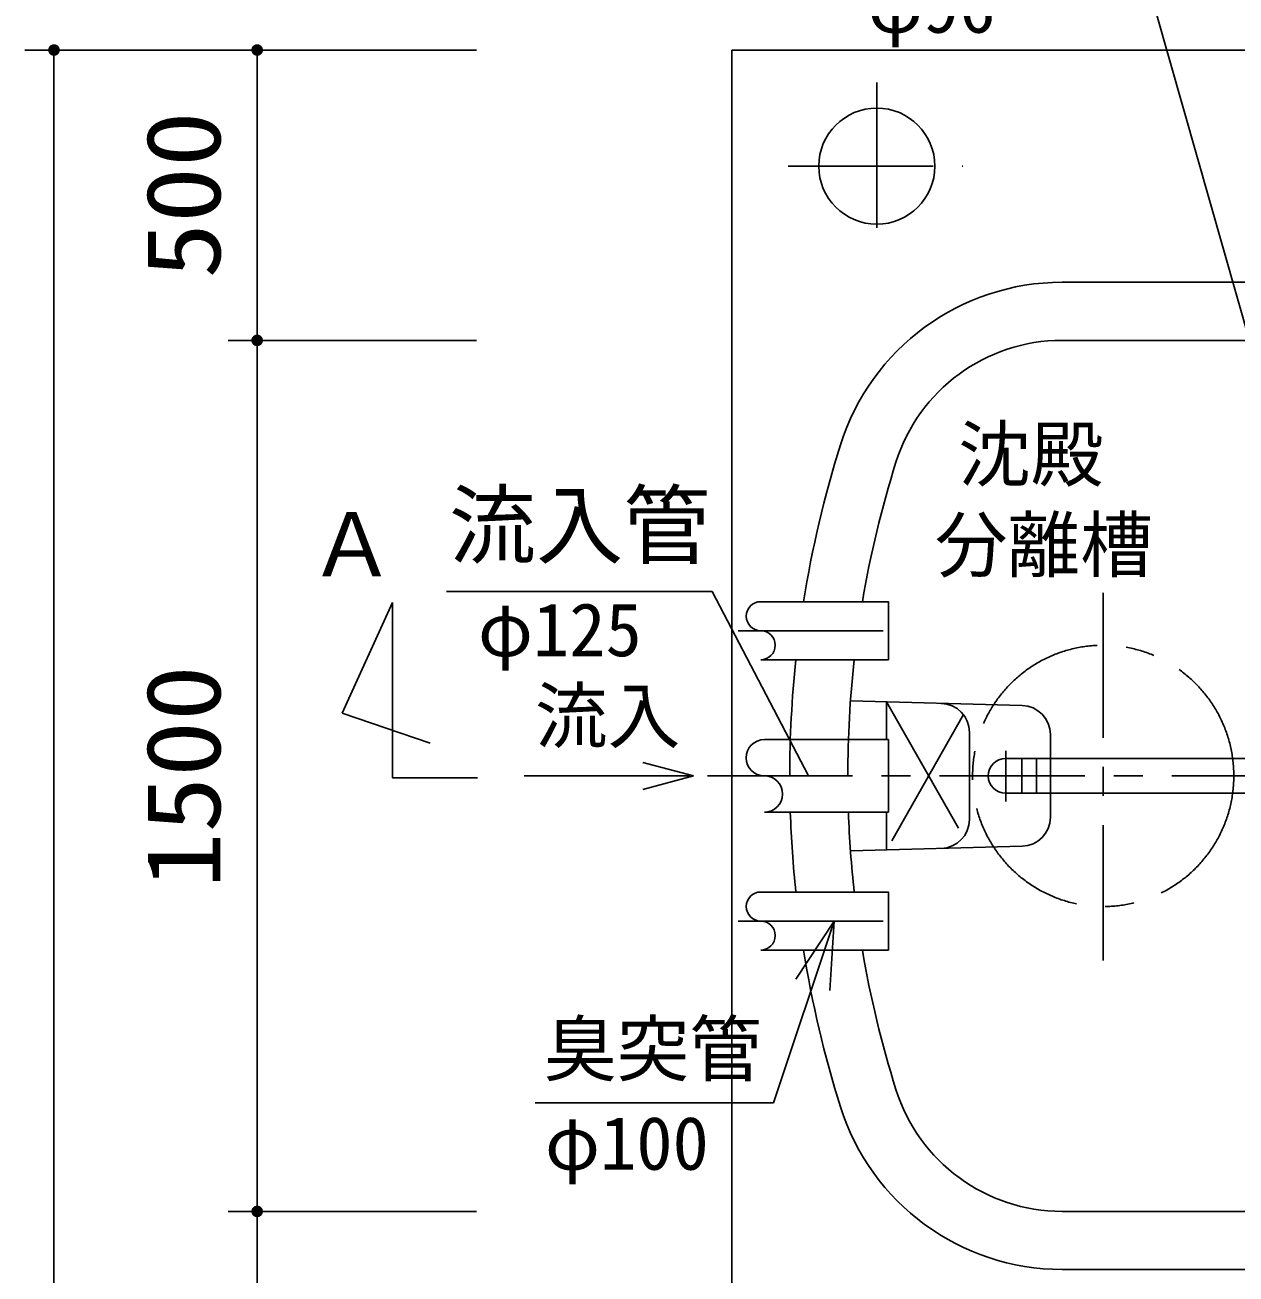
# Model space of a CAD drawing. Units: millimetres, scale not verified. Extents: x -14850 to 14850, y -10500 to 10500.
# Drawn here: x -11642 to -9556, y 1010 to 3161 of the extents above; entities that cross this region are included whole.
import ezdxf
from ezdxf.enums import TextEntityAlignment as Align

# ---------------------------------------------------------------- set-up
doc = ezdxf.new("R2010")
doc.units = ezdxf.units.MM
doc.header["$LTSCALE"] = 50
doc.linetypes.add('CHAIN1', pattern=[8, 5, -1, 1, -1])
for name, color, linetype, lineweight in [('0-0_機器', 3, 'Continuous', 25), ('0-1_空気管', 3, 'Continuous', 25), ('0-4_製作', 5, 'Continuous', 25)]:
    doc.layers.add(name, color=color, linetype=linetype, lineweight=lineweight)
doc.styles.add('ＭＳ ゴシック', font='')
doc.styles.get('ＭＳ ゴシック').set_extended_font_data('MS Gothic')

msp = doc.modelspace()

# ---------------------------------------------------------------- linework, layer by layer
at = {"layer": '0-0_機器', "color": 2}
msp.add_line((-10424.56, 3118.25), (-10424.56, 618.25), dxfattribs=at)
at = {"layer": '0-0_機器', "color": 2, "linetype": 'CHAIN1'}
for p, q in [((-10174.57, 3062.2), (-10174.57, 2767.15)), ((-10327.28, 2918.25), (-10026.32, 2918.25))]:
    msp.add_line(p, q, dxfattribs=at)
at = {"layer": '0-0_機器'}
for p, q in [((-11008.88, 2166.54), (-11095.39, 1976.21)), ((-11008.88, 1865.04), (-11008.88, 2166.54)), ((-11095.39, 1976.21), (-10944, 1924.3)), ((-10862.52, 1865.04), (-11008.88, 1865.04))]:
    msp.add_line(p, q, dxfattribs=at)
at = {"layer": '0-0_機器', "color": 5}
msp.add_line((-9899.57, 1898.25), (-9899.57, 1838.25), dxfattribs=at)
at = {"layer": '0-0_機器', "color": 2}
msp.add_lwpolyline([(-10424.56, 3118.25), (-6824.56, 3118.25), (-6824.56, 618.25)], dxfattribs=at)
msp.add_circle((-10174.57, 2918.25), 100, dxfattribs=at)
at = {"layer": '0-1_空気管'}
for p, q in [((-9855.47, 2718.25), (-8086.56, 2718.25)), ((-9381.93, 2618.25), (-9855.47, 2618.25)), ((-10458.45, 2185.83), (-10915.98, 2185.83)), ((-10292.34, 1868.25), (-10458.45, 2185.83)), ((-10219.93, 1997.26), (-9924.26, 1989.52)), ((-10157.8, 1930.75), (-10157.8, 1995.64)), ((-10014.87, 1943.19), (-10014.87, 1793.31)), ((-9875.57, 1939.54), (-9875.57, 1796.95)), ((-9952.56, 1898.25), (-8564.56, 1898.25)), ((-9924.56, 1898.25), (-9924.56, 1838.25)), ((-8564.56, 1838.25), (-9952.56, 1838.25)), ((-10368.31, 1805.75), (-10154.69, 1805.75)), ((-10157.8, 1740.86), (-10157.8, 1805.75)), ((-9924.26, 1746.97), (-10219.93, 1739.23)), ((-10248.04, 1618.25), (-10352.76, 1305.4)), ((-10352.76, 1305.4), (-10762.86, 1305.4)), ((-9855.47, 1118.25), (-9381.93, 1118.25)), ((-8086.56, 1018.25), (-9855.47, 1018.25))]:
    msp.add_line(p, q, dxfattribs=at)
at = {"layer": '0-1_空気管', "linetype": 'CHAIN1'}
for p, q in [((-9784.56, 2183.62), (-9784.56, 1550.54)), ((-10413.59, 2118.25), (-10140.82, 2118.25)), ((-10157.8, 1995.64), (-10025.24, 1762.82)), ((-10025.24, 1973.68), (-10157.8, 1740.86)), ((-9952.56, 1824.18), (-9952.56, 1911.43)), ((-10466.44, 1868.25), (-6917.66, 1868.25)), ((-10413.59, 1618.25), (-10140.82, 1618.25))]:
    msp.add_line(p, q, dxfattribs=at)
at = {"layer": '0-1_空気管', "color": 4}
for p, q in [((-10490.4, 1868.25), (-10577.34, 1891.54)), ((-10782.1, 1868.25), (-10496.64, 1868.25)), ((-10490.4, 1868.25), (-10577.34, 1844.95))]:
    msp.add_line(p, q, dxfattribs=at)
at = {"layer": '0-1_空気管'}
for points in [[(-9344.56, 1958.25), (-9717.12, 3265.59), (-10387.72, 3265.59)], [(-10374.56, 2168.25), (-10154.69, 2168.25), (-10154.69, 2068.25), (-10374.56, 2068.25)], [(-10154.69, 1805.75), (-10154.69, 1930.75), (-10368.31, 1930.75)], [(-10374.56, 1568.25), (-10154.69, 1568.25), (-10154.69, 1668.25), (-10374.56, 1668.25)], [(-10255.38, 1498.47), (-10248.04, 1618.25), (-10314.28, 1518.19)]]:
    msp.add_lwpolyline(points, dxfattribs=at)
at = {"layer": '0-1_空気管', "linetype": 'CHAIN1'}
msp.add_circle((-9784.56, 1868.25), 225, dxfattribs=at)
at = {"layer": '0-1_空気管'}
for centre, radius, start, end in [((-9855.47, 2318.25), 400, 90, 162.54239), ((-9855.47, 2318.25), 300, 90, 162.54239), ((-8424.56, 1868.25), 1900, 162.54239, 170.91527), ((-8424.56, 1868.25), 1800, 162.54239, 170.40593), ((-10374.56, 2143.25), 25, 90, 270), ((-10374.56, 2093.25), 25, 270, 90), ((-8424.56, 1868.25), 1900, 173.95766, 180), ((-8424.56, 1868.25), 1800, 173.62062, 180), ((-10064.87, 1943.19), 50, 0, 88.49998), ((-9925.57, 1939.54), 50, 0, 88.49998), ((-10368.31, 1899.5), 31.25, 90, 270), ((-9952.56, 1868.25), 30, 90, 270), ((-10368.31, 1837), 31.25, 270, 90), ((-8424.56, 1868.25), 1900, 181.88506, 186.04233), ((-8424.56, 1868.25), 1800, 181.98979, 186.37933), ((-10064.87, 1793.31), 50, 271.5, 0), ((-9925.57, 1796.95), 50, 271.5, 0), ((-10374.56, 1643.25), 25, 90, 270), ((-10374.56, 1593.25), 25, 270, 90), ((-8424.56, 1868.25), 1900, 189.0847, 197.45758), ((-8424.56, 1868.25), 1800, 189.59406, 197.4576), ((-9855.47, 1418.25), 300, 197.4576, 270), ((-9855.47, 1418.25), 400, 197.4576, 270)]:
    msp.add_arc(centre, radius, start, end, dxfattribs=at)
at = {"layer": '0-4_製作', "color": 2}
for p, q in [((-11642.02, 3118.25), (-10864.01, 3118.25)), ((-11592.02, 3118.25), (-11592.02, 618.25)), ((-11242.02, 3118.25), (-11242.02, 2618.25)), ((-11292.02, 2618.25), (-10864.01, 2618.25)), ((-11242.02, 2618.25), (-11242.02, 1118.25)), ((-11292.02, 1118.25), (-10864.01, 1118.25)), ((-11242.02, 1118.25), (-11242.02, 618.25))]:
    msp.add_line(p, q, dxfattribs=at)
at = {"layer": '0-4_製作'}
for points in [[(-11600.47, 3123.61), (-11602.02, 3118.25), (-11602, 3118.87)], [(-11600.47, 3123.61), (-11592.02, 3118.25), (-11602.02, 3118.25)], [(-11600.47, 3123.61), (-11602, 3118.87), (-11601.07, 3122.5)], [(-11601.07, 3122.5), (-11602, 3118.87), (-11601.84, 3120.12)], [(-11601.07, 3122.5), (-11601.84, 3120.12), (-11601.53, 3121.34)], [(-11599.73, 3124.62), (-11592.02, 3118.25), (-11600.47, 3123.61)], [(-11598.87, 3125.54), (-11592.02, 3118.25), (-11599.73, 3124.62)], [(-11597.9, 3126.34), (-11592.02, 3118.25), (-11598.87, 3125.54)], [(-11596.84, 3127.01), (-11592.02, 3118.25), (-11597.9, 3126.34)], [(-11595.7, 3127.54), (-11592.02, 3118.25), (-11596.84, 3127.01)], [(-11594.51, 3127.93), (-11592.02, 3118.25), (-11595.7, 3127.54)], [(-11593.28, 3128.17), (-11592.02, 3118.25), (-11594.51, 3127.93)], [(-11592.02, 3128.25), (-11592.02, 3118.25), (-11593.28, 3128.17)], [(-11591.39, 3128.23), (-11592.02, 3118.25), (-11592.02, 3128.25)], [(-11590.15, 3128.07), (-11592.02, 3118.25), (-11591.39, 3128.23)], [(-11588.93, 3127.76), (-11592.02, 3118.25), (-11590.15, 3128.07)], [(-11588.93, 3127.76), (-11582.02, 3118.25), (-11592.02, 3118.25)], [(-11587.76, 3127.3), (-11582.02, 3118.25), (-11588.93, 3127.76)], [(-11586.66, 3126.69), (-11582.02, 3118.25), (-11587.76, 3127.3)], [(-11585.65, 3125.95), (-11582.02, 3118.25), (-11586.66, 3126.69)], [(-11584.73, 3125.09), (-11582.02, 3118.25), (-11585.65, 3125.95)], [(-11583.93, 3124.12), (-11582.02, 3118.25), (-11584.73, 3125.09)], [(-11583.26, 3123.06), (-11582.02, 3118.25), (-11583.93, 3124.12)], [(-11582.72, 3121.93), (-11582.02, 3118.25), (-11583.26, 3123.06)], [(-11582.34, 3120.73), (-11582.02, 3118.25), (-11582.72, 3121.93)], [(-11582.1, 3119.5), (-11582.02, 3118.25), (-11582.34, 3120.73)], [(-11250.47, 3123.61), (-11252.02, 3118.25), (-11252, 3118.87)], [(-11250.47, 3123.61), (-11242.02, 3118.25), (-11252.02, 3118.25)], [(-11250.47, 3123.61), (-11252, 3118.87), (-11251.07, 3122.5)], [(-11251.07, 3122.5), (-11252, 3118.87), (-11251.84, 3120.12)], [(-11251.07, 3122.5), (-11251.84, 3120.12), (-11251.53, 3121.34)], [(-11249.73, 3124.62), (-11242.02, 3118.25), (-11250.47, 3123.61)], [(-11248.87, 3125.54), (-11242.02, 3118.25), (-11249.73, 3124.62)], [(-11247.9, 3126.34), (-11242.02, 3118.25), (-11248.87, 3125.54)], [(-11246.84, 3127.01), (-11242.02, 3118.25), (-11247.9, 3126.34)], [(-11245.7, 3127.54), (-11242.02, 3118.25), (-11246.84, 3127.01)], [(-11244.51, 3127.93), (-11242.02, 3118.25), (-11245.7, 3127.54)], [(-11243.28, 3128.17), (-11242.02, 3118.25), (-11244.51, 3127.93)], [(-11242.02, 3128.25), (-11242.02, 3118.25), (-11243.28, 3128.17)], [(-11241.39, 3128.23), (-11242.02, 3118.25), (-11242.02, 3128.25)], [(-11240.15, 3128.07), (-11242.02, 3118.25), (-11241.39, 3128.23)], [(-11238.93, 3127.76), (-11242.02, 3118.25), (-11240.15, 3128.07)], [(-11238.93, 3127.76), (-11232.02, 3118.25), (-11242.02, 3118.25)], [(-11237.76, 3127.3), (-11232.02, 3118.25), (-11238.93, 3127.76)], [(-11236.66, 3126.69), (-11232.02, 3118.25), (-11237.76, 3127.3)], [(-11235.65, 3125.95), (-11232.02, 3118.25), (-11236.66, 3126.69)], [(-11234.73, 3125.09), (-11232.02, 3118.25), (-11235.65, 3125.95)], [(-11233.93, 3124.12), (-11232.02, 3118.25), (-11234.73, 3125.09)], [(-11233.26, 3123.06), (-11232.02, 3118.25), (-11233.93, 3124.12)], [(-11232.72, 3121.93), (-11232.02, 3118.25), (-11233.26, 3123.06)], [(-11232.34, 3120.73), (-11232.02, 3118.25), (-11232.72, 3121.93)], [(-11232.1, 3119.5), (-11232.02, 3118.25), (-11232.34, 3120.73)], [(-11592.02, 3118.25), (-11601.94, 3116.99), (-11602.02, 3118.25)], [(-11592.02, 3118.25), (-11601.71, 3115.76), (-11601.94, 3116.99)], [(-11592.02, 3118.25), (-11601.32, 3114.57), (-11601.71, 3115.76)], [(-11592.02, 3118.25), (-11600.79, 3113.43), (-11601.32, 3114.57)], [(-11592.02, 3118.25), (-11600.11, 3112.37), (-11600.79, 3113.43)], [(-11592.02, 3118.25), (-11599.31, 3111.4), (-11600.11, 3112.37)], [(-11592.02, 3118.25), (-11598.4, 3110.54), (-11599.31, 3111.4)], [(-11592.02, 3118.25), (-11597.38, 3109.8), (-11598.4, 3110.54)], [(-11592.02, 3118.25), (-11596.28, 3109.2), (-11597.38, 3109.8)], [(-11592.02, 3118.25), (-11595.11, 3108.74), (-11596.28, 3109.2)], [(-11592.02, 3118.25), (-11593.9, 3108.42), (-11595.11, 3108.74)], [(-11592.02, 3108.25), (-11593.9, 3108.42), (-11592.02, 3118.25)], [(-11592.02, 3108.25), (-11592.65, 3108.27), (-11593.9, 3108.42)], [(-11582.02, 3118.25), (-11592.02, 3108.25), (-11592.02, 3118.25)], [(-11582.02, 3118.25), (-11590.77, 3108.33), (-11592.02, 3108.25)], [(-11582.02, 3118.25), (-11589.54, 3108.56), (-11590.77, 3108.33)], [(-11582.02, 3118.25), (-11588.34, 3108.95), (-11589.54, 3108.56)], [(-11582.02, 3118.25), (-11587.2, 3109.48), (-11588.34, 3108.95)], [(-11582.02, 3118.25), (-11586.14, 3110.16), (-11587.2, 3109.48)], [(-11582.02, 3118.25), (-11585.18, 3110.96), (-11586.14, 3110.16)], [(-11582.02, 3118.25), (-11584.32, 3111.87), (-11585.18, 3110.96)], [(-11582.02, 3118.25), (-11583.58, 3112.89), (-11584.32, 3111.87)], [(-11582.02, 3118.25), (-11582.97, 3113.99), (-11583.58, 3112.89)], [(-11582.04, 3117.62), (-11582.97, 3113.99), (-11582.02, 3118.25)], [(-11582.2, 3116.37), (-11582.97, 3113.99), (-11582.04, 3117.62)], [(-11582.2, 3116.37), (-11582.51, 3115.16), (-11582.97, 3113.99)], [(-11242.02, 3118.25), (-11251.94, 3116.99), (-11252.02, 3118.25)], [(-11242.02, 3118.25), (-11251.71, 3115.76), (-11251.94, 3116.99)], [(-11242.02, 3118.25), (-11251.32, 3114.57), (-11251.71, 3115.76)], [(-11242.02, 3118.25), (-11250.79, 3113.43), (-11251.32, 3114.57)], [(-11242.02, 3118.25), (-11250.11, 3112.37), (-11250.79, 3113.43)], [(-11242.02, 3118.25), (-11249.31, 3111.4), (-11250.11, 3112.37)], [(-11242.02, 3118.25), (-11248.4, 3110.54), (-11249.31, 3111.4)], [(-11242.02, 3118.25), (-11247.38, 3109.8), (-11248.4, 3110.54)], [(-11242.02, 3118.25), (-11246.28, 3109.2), (-11247.38, 3109.8)], [(-11242.02, 3118.25), (-11245.11, 3108.74), (-11246.28, 3109.2)], [(-11242.02, 3118.25), (-11243.9, 3108.42), (-11245.11, 3108.74)], [(-11242.02, 3108.25), (-11243.9, 3108.42), (-11242.02, 3118.25)], [(-11242.02, 3108.25), (-11242.65, 3108.27), (-11243.9, 3108.42)], [(-11232.02, 3118.25), (-11242.02, 3108.25), (-11242.02, 3118.25)], [(-11232.02, 3118.25), (-11240.77, 3108.33), (-11242.02, 3108.25)], [(-11232.02, 3118.25), (-11239.54, 3108.56), (-11240.77, 3108.33)], [(-11232.02, 3118.25), (-11238.34, 3108.95), (-11239.54, 3108.56)], [(-11232.02, 3118.25), (-11237.2, 3109.48), (-11238.34, 3108.95)], [(-11232.02, 3118.25), (-11236.14, 3110.16), (-11237.2, 3109.48)], [(-11232.02, 3118.25), (-11235.18, 3110.96), (-11236.14, 3110.16)], [(-11232.02, 3118.25), (-11234.32, 3111.87), (-11235.18, 3110.96)], [(-11232.02, 3118.25), (-11233.58, 3112.89), (-11234.32, 3111.87)], [(-11232.02, 3118.25), (-11232.97, 3113.99), (-11233.58, 3112.89)], [(-11232.04, 3117.62), (-11232.97, 3113.99), (-11232.02, 3118.25)], [(-11232.2, 3116.37), (-11232.97, 3113.99), (-11232.04, 3117.62)], [(-11232.2, 3116.37), (-11232.51, 3115.16), (-11232.97, 3113.99)], [(-11249.73, 2624.62), (-11242.02, 2618.25), (-11250.47, 2623.61)], [(-11248.87, 2625.54), (-11242.02, 2618.25), (-11249.73, 2624.62)], [(-11247.9, 2626.34), (-11242.02, 2618.25), (-11248.87, 2625.54)], [(-11246.84, 2627.01), (-11242.02, 2618.25), (-11247.9, 2626.34)], [(-11245.7, 2627.54), (-11242.02, 2618.25), (-11246.84, 2627.01)], [(-11244.51, 2627.93), (-11242.02, 2618.25), (-11245.7, 2627.54)], [(-11243.28, 2628.17), (-11242.02, 2618.25), (-11244.51, 2627.93)], [(-11242.02, 2628.25), (-11242.02, 2618.25), (-11243.28, 2628.17)], [(-11241.39, 2628.23), (-11242.02, 2618.25), (-11242.02, 2628.25)], [(-11240.15, 2628.07), (-11242.02, 2618.25), (-11241.39, 2628.23)], [(-11238.93, 2627.76), (-11242.02, 2618.25), (-11240.15, 2628.07)], [(-11238.93, 2627.76), (-11232.02, 2618.25), (-11242.02, 2618.25)], [(-11237.76, 2627.3), (-11232.02, 2618.25), (-11238.93, 2627.76)], [(-11236.66, 2626.69), (-11232.02, 2618.25), (-11237.76, 2627.3)], [(-11235.65, 2625.95), (-11232.02, 2618.25), (-11236.66, 2626.69)], [(-11234.73, 2625.09), (-11232.02, 2618.25), (-11235.65, 2625.95)], [(-11233.93, 2624.12), (-11232.02, 2618.25), (-11234.73, 2625.09)], [(-11250.47, 2623.61), (-11252.02, 2618.25), (-11251.07, 2622.5)], [(-11250.47, 2623.61), (-11242.02, 2618.25), (-11252.02, 2618.25)], [(-11251.07, 2622.5), (-11252.02, 2618.25), (-11252, 2618.87)], [(-11242.02, 2618.25), (-11251.94, 2616.99), (-11252.02, 2618.25)], [(-11251.07, 2622.5), (-11252, 2618.87), (-11251.53, 2621.34)], [(-11251.53, 2621.34), (-11252, 2618.87), (-11251.84, 2620.12)], [(-11242.02, 2618.25), (-11251.71, 2615.76), (-11251.94, 2616.99)], [(-11242.02, 2618.25), (-11251.32, 2614.57), (-11251.71, 2615.76)], [(-11242.02, 2618.25), (-11250.79, 2613.43), (-11251.32, 2614.57)], [(-11242.02, 2618.25), (-11250.11, 2612.37), (-11250.79, 2613.43)], [(-11242.02, 2618.25), (-11249.31, 2611.4), (-11250.11, 2612.37)], [(-11242.02, 2618.25), (-11248.4, 2610.54), (-11249.31, 2611.4)], [(-11242.02, 2618.25), (-11247.38, 2609.8), (-11248.4, 2610.54)], [(-11242.02, 2618.25), (-11246.28, 2609.2), (-11247.38, 2609.8)], [(-11242.02, 2618.25), (-11245.11, 2608.74), (-11246.28, 2609.2)], [(-11242.02, 2618.25), (-11243.9, 2608.42), (-11245.11, 2608.74)], [(-11242.02, 2608.25), (-11243.9, 2608.42), (-11242.02, 2618.25)], [(-11242.02, 2608.25), (-11242.65, 2608.27), (-11243.9, 2608.42)], [(-11232.02, 2618.25), (-11242.02, 2608.25), (-11242.02, 2618.25)], [(-11232.02, 2618.25), (-11240.77, 2608.33), (-11242.02, 2608.25)], [(-11232.02, 2618.25), (-11239.54, 2608.56), (-11240.77, 2608.33)], [(-11232.02, 2618.25), (-11238.34, 2608.95), (-11239.54, 2608.56)], [(-11232.02, 2618.25), (-11237.2, 2609.48), (-11238.34, 2608.95)], [(-11232.02, 2618.25), (-11236.14, 2610.16), (-11237.2, 2609.48)], [(-11232.02, 2618.25), (-11235.18, 2610.96), (-11236.14, 2610.16)], [(-11232.02, 2618.25), (-11234.32, 2611.87), (-11235.18, 2610.96)], [(-11232.02, 2618.25), (-11233.58, 2612.89), (-11234.32, 2611.87)], [(-11233.26, 2623.06), (-11232.02, 2618.25), (-11233.93, 2624.12)], [(-11232.02, 2618.25), (-11232.97, 2613.99), (-11233.58, 2612.89)], [(-11232.72, 2621.93), (-11232.02, 2618.25), (-11233.26, 2623.06)], [(-11232.04, 2617.62), (-11232.97, 2613.99), (-11232.02, 2618.25)], [(-11232.04, 2617.62), (-11232.51, 2615.16), (-11232.97, 2613.99)], [(-11232.34, 2620.73), (-11232.02, 2618.25), (-11232.72, 2621.93)], [(-11232.2, 2616.37), (-11232.51, 2615.16), (-11232.04, 2617.62)], [(-11232.1, 2619.5), (-11232.02, 2618.25), (-11232.34, 2620.73)], [(-11251.53, 1121.34), (-11252.02, 1118.25), (-11251.84, 1120.12)], [(-11251.53, 1121.34), (-11242.02, 1118.25), (-11252.02, 1118.25)], [(-11251.84, 1120.12), (-11252.02, 1118.25), (-11252, 1118.88)], [(-11251.07, 1122.51), (-11242.02, 1118.25), (-11251.53, 1121.34)], [(-11250.47, 1123.61), (-11242.02, 1118.25), (-11251.07, 1122.51)], [(-11249.73, 1124.62), (-11242.02, 1118.25), (-11250.47, 1123.61)], [(-11248.87, 1125.54), (-11242.02, 1118.25), (-11249.73, 1124.62)], [(-11247.9, 1126.34), (-11242.02, 1118.25), (-11248.87, 1125.54)], [(-11246.84, 1127.01), (-11242.02, 1118.25), (-11247.9, 1126.34)], [(-11245.7, 1127.55), (-11242.02, 1118.25), (-11246.84, 1127.01)], [(-11244.51, 1127.93), (-11242.02, 1118.25), (-11245.7, 1127.55)], [(-11243.28, 1128.17), (-11242.02, 1118.25), (-11244.51, 1127.93)], [(-11242.02, 1128.25), (-11242.02, 1118.25), (-11243.28, 1128.17)], [(-11241.39, 1128.23), (-11242.02, 1118.25), (-11242.02, 1128.25)], [(-11240.15, 1128.07), (-11242.02, 1118.25), (-11241.39, 1128.23)], [(-11240.15, 1128.07), (-11232.02, 1118.25), (-11242.02, 1118.25)], [(-11238.93, 1127.76), (-11232.02, 1118.25), (-11240.15, 1128.07)], [(-11237.76, 1127.3), (-11232.02, 1118.25), (-11238.93, 1127.76)], [(-11236.66, 1126.69), (-11232.02, 1118.25), (-11237.76, 1127.3)], [(-11235.65, 1125.95), (-11232.02, 1118.25), (-11236.66, 1126.69)], [(-11234.73, 1125.09), (-11232.02, 1118.25), (-11235.65, 1125.95)], [(-11233.93, 1124.13), (-11232.02, 1118.25), (-11234.73, 1125.09)], [(-11233.26, 1123.07), (-11232.02, 1118.25), (-11233.93, 1124.13)], [(-11232.72, 1121.93), (-11232.02, 1118.25), (-11233.26, 1123.07)], [(-11232.34, 1120.73), (-11232.02, 1118.25), (-11232.72, 1121.93)], [(-11232.1, 1119.5), (-11232.02, 1118.25), (-11232.34, 1120.73)], [(-11242.02, 1118.25), (-11251.94, 1116.99), (-11252.02, 1118.25)], [(-11242.02, 1118.25), (-11251.71, 1115.76), (-11251.94, 1116.99)], [(-11242.02, 1118.25), (-11251.32, 1114.57), (-11251.71, 1115.76)], [(-11242.02, 1118.25), (-11250.79, 1113.43), (-11251.32, 1114.57)], [(-11242.02, 1118.25), (-11250.11, 1112.37), (-11250.79, 1113.43)], [(-11242.02, 1118.25), (-11249.31, 1111.4), (-11250.11, 1112.37)], [(-11242.02, 1118.25), (-11248.4, 1110.54), (-11249.31, 1111.4)], [(-11242.02, 1118.25), (-11247.38, 1109.8), (-11248.4, 1110.54)], [(-11242.02, 1118.25), (-11246.28, 1109.2), (-11247.38, 1109.8)], [(-11242.02, 1118.25), (-11245.11, 1108.74), (-11246.28, 1109.2)], [(-11242.02, 1118.25), (-11243.9, 1108.42), (-11245.11, 1108.74)], [(-11242.02, 1118.25), (-11242.65, 1108.27), (-11243.9, 1108.42)], [(-11242.02, 1108.25), (-11242.65, 1108.27), (-11242.02, 1118.25)], [(-11232.02, 1118.25), (-11242.02, 1108.25), (-11242.02, 1118.25)], [(-11232.02, 1118.25), (-11240.77, 1108.33), (-11242.02, 1108.25)], [(-11232.02, 1118.25), (-11239.54, 1108.56), (-11240.77, 1108.33)], [(-11232.02, 1118.25), (-11238.34, 1108.95), (-11239.54, 1108.56)], [(-11232.02, 1118.25), (-11237.2, 1109.48), (-11238.34, 1108.95)], [(-11232.02, 1118.25), (-11236.14, 1110.16), (-11237.2, 1109.48)], [(-11232.02, 1118.25), (-11235.18, 1110.96), (-11236.14, 1110.16)], [(-11232.02, 1118.25), (-11234.32, 1111.87), (-11235.18, 1110.96)], [(-11232.02, 1118.25), (-11233.58, 1112.89), (-11234.32, 1111.87)], [(-11232.02, 1118.25), (-11232.97, 1113.99), (-11233.58, 1112.89)], [(-11232.02, 1118.25), (-11232.51, 1115.16), (-11232.97, 1113.99)], [(-11232.02, 1118.25), (-11232.2, 1116.37), (-11232.51, 1115.16)], [(-11232.04, 1117.62), (-11232.2, 1116.37), (-11232.02, 1118.25)]]:
    msp.add_solid(points, dxfattribs=at)

# ---------------------------------------------------------------- texts
at = {"layer": '0-0_機器', "color": 4, "style": 'ＭＳ ゴシック'}
msp.add_text('Ａ', height=110, dxfattribs=at).set_placement((-11153.5, 2179.15), align=Align.BOTTOM_LEFT)
at = {"layer": '0-1_空気管', "color": 4, "style": 'ＭＳ ゴシック'}
for s, height, p in [('φ96', 91.79, (-10189.87, 3120.45)), ('沈殿', 91.79, (-10034.54, 2348.92)), ('流入管', 110, (-10911.59, 2212.23)), ('分離槽', 91.79, (-10074.54, 2192.93)), ('φ125', 91.79, (-10861.7, 2046.74)), ('流入', 91.79, (-10763.44, 1898.28)), ('臭突管', 91.79, (-10748.04, 1324.85)), ('φ100', 91.79, (-10746.21, 1162.4))]:
    msp.add_text(s, height=height, dxfattribs=at).set_placement(p, align=Align.BOTTOM_LEFT)
at = {"layer": '0-4_製作', "color": 4, "style": 'ＭＳ ゴシック', "width": 1.1}
for s, p in [('500', (-11267.02, 2724.5)), ('1500', (-11267.02, 1674.5))]:
    msp.add_text(s, height=128.4, rotation=90, dxfattribs=at).set_placement(p, align=Align.BOTTOM_LEFT)

doc.saveas('drawing.dxf')
